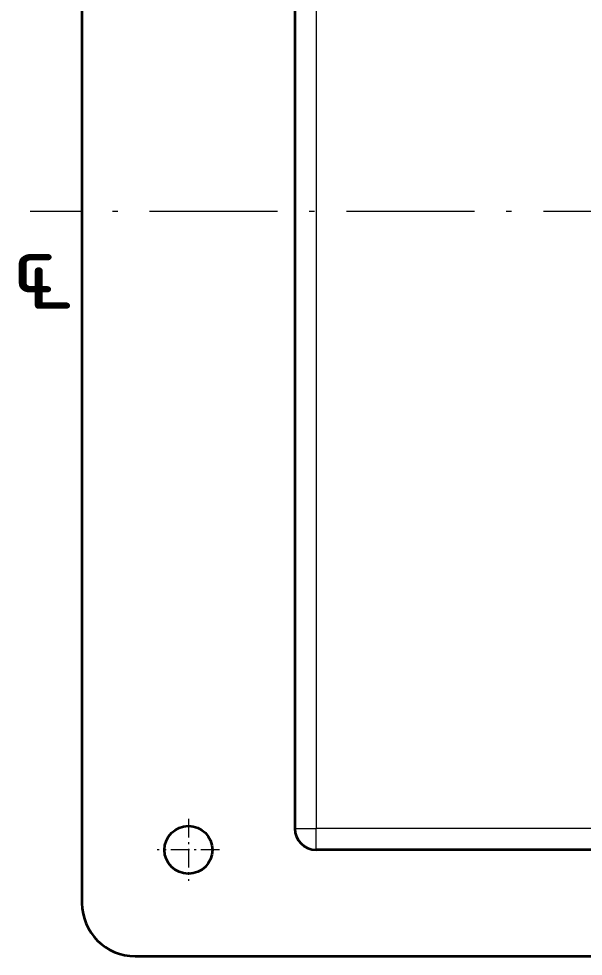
# Model space of a CAD drawing. Extents: x 23 to 587, y 4 to 413.
# Drawn here: x 220.65 to 247.16, y 105.52 to 149.58 of the extents above; entities that cross this region are included whole.
import ezdxf
from ezdxf.enums import TextEntityAlignment as Align

# ---------------------------------------------------------------- set-up
doc = ezdxf.new("R2010")
doc.units = 0
doc.linetypes.add('DASHDOT', pattern=[18.5, 12, -3, 0.5, -3])
doc.layers.get('0').update_dxf_attribs({"lineweight": 13})
doc.styles.add('GDT', font='gdt.shx')

# ---------------------------------------------------------------- blocks, each defined once
blk = doc.blocks.new('BLOCK7067')
at = {"color": 7, "lineweight": 13, "style": 'GDT'}
blk.add_text('q', height=6, dxfattribs=at).set_placement((-96.584, -8.544), (-92.184, -8.544), align=Align.FIT)
blk = doc.blocks.new('BLOCK7071')
at = {"color": 7, "linetype": 'DASHDOT', "lineweight": 13, "ltscale": 0.14625}
for p, q in [((-80, -57.075), (-80, -62.925)), ((-77.075, -60), (-82.925, -60))]:
    blk.add_line(p, q, dxfattribs=at)
blk = doc.blocks.new('BLOCK7079')
at = {"color": 7, "linetype": 'DASHDOT', "lineweight": 13}
blk.add_line((94.856, 0), (-94.856, 0), dxfattribs=at)
blk = doc.blocks.new('BLOCK7080')
at = {"color": 7, "lineweight": 35}
for p, q in [((-90, 65), (-90, -65)), ((-70, 58), (-70, -58)), ((68, -60), (-68, -60)), ((-85, -70), (85, -70))]:
    blk.add_line(p, q, dxfattribs=at)
at = {"color": 7, "lineweight": 13}
for p in [(-68, 58), (68, -58)]:
    blk.add_line(p, (-68, -58), dxfattribs=at)
at = {"color": 7, "lineweight": 13, "ltscale": 0.05}
for p in [(-70, -58), (-68, -60)]:
    blk.add_line(p, (-68, -58), dxfattribs=at)
at = {"color": 7, "lineweight": 35}
blk.add_circle((-80, -60), 2.25, dxfattribs=at)
for centre, radius in [((-68, -58), 2), ((-85, -65), 5)]:
    blk.add_arc(centre, radius, 180, 270, dxfattribs=at)

msp = doc.modelspace()

# ---------------------------------------------------------------- block references
at = {"lineweight": 0, "xscale": 0.5, "yscale": 0.5, "zscale": 0.5}
for name in ['BLOCK7079', 'BLOCK7080', 'BLOCK7067', 'BLOCK7071']:
    msp.add_blockref(name, (268.6158, 140.5185), dxfattribs=at)

doc.saveas('drawing.dxf')
